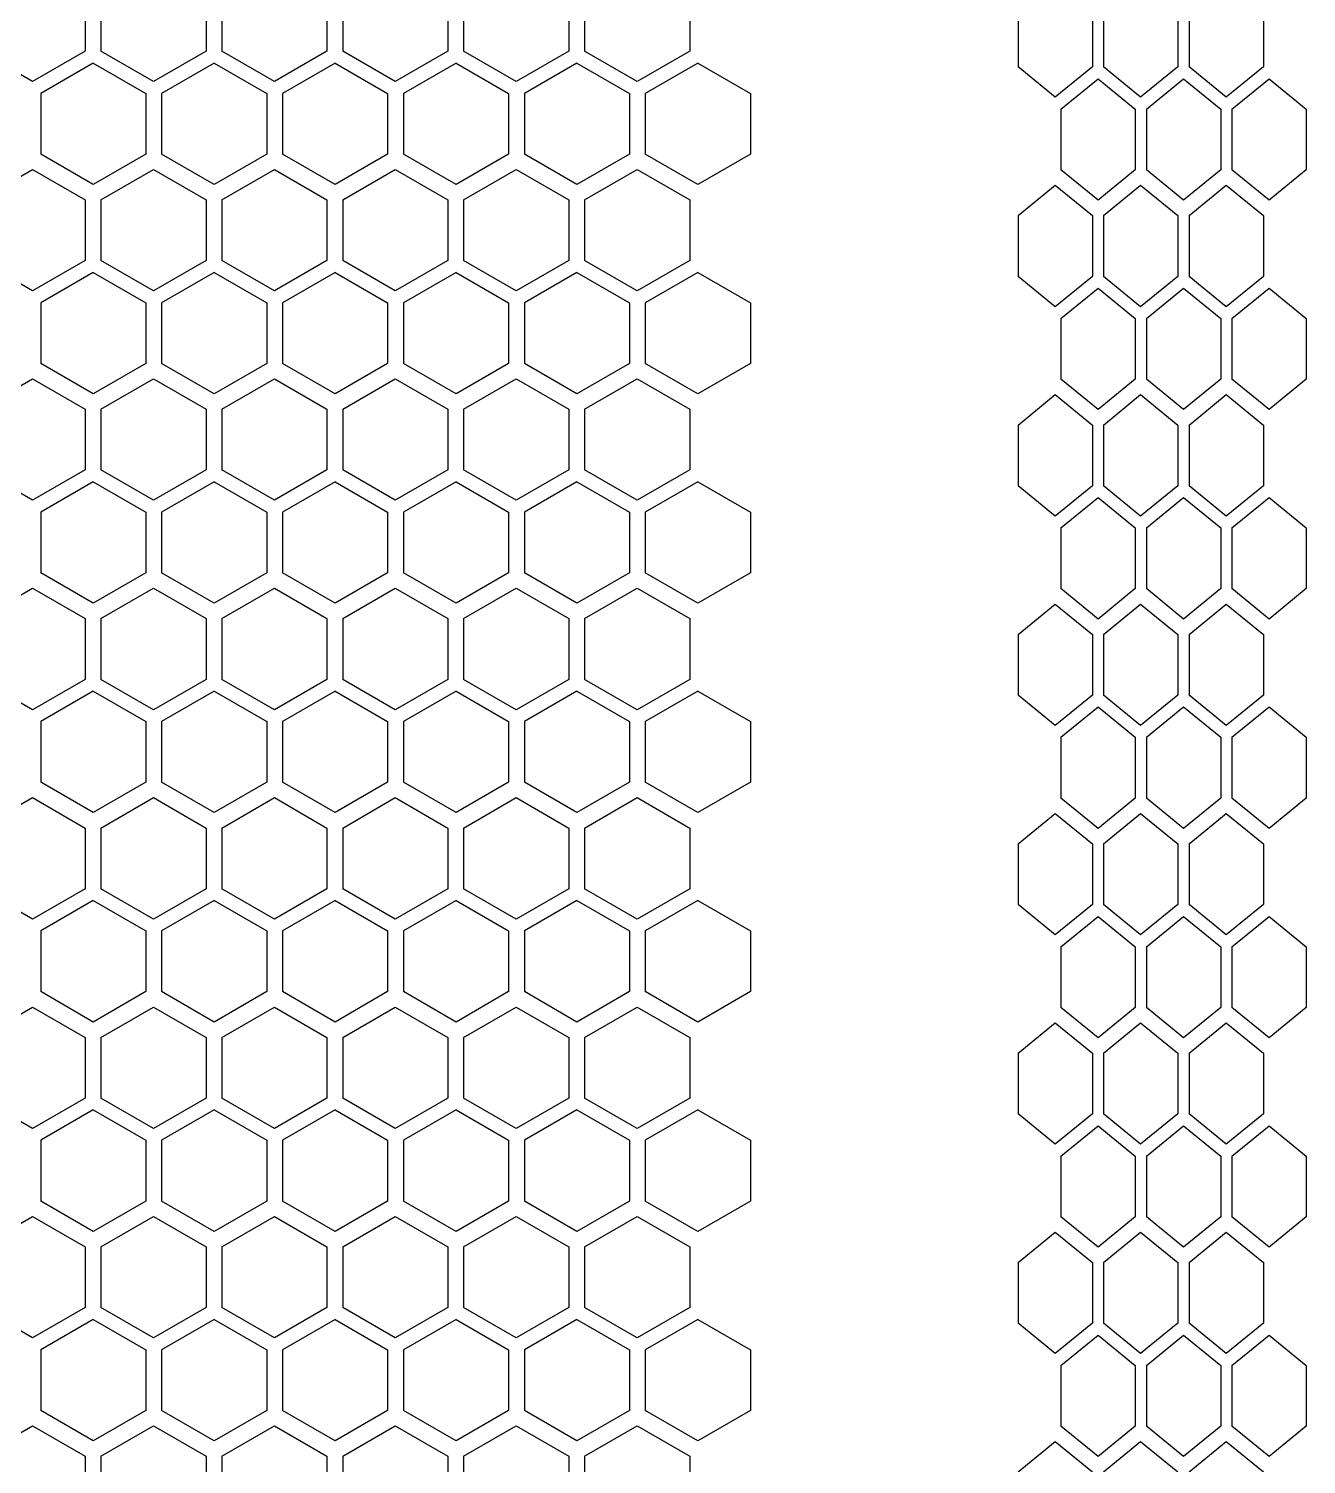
# Model space of a CAD drawing. Extents: x 61367 to 140945, y -1257 to 25588.
# Drawn here: x 73746.2 to 73843.4, y 15780.4 to 15889.6 of the extents above; entities that cross this region are included whole.
import ezdxf

# ---------------------------------------------------------------- set-up
doc = ezdxf.new("R2010")
doc.units = 0
doc.header["$MEASUREMENT"] = 0
doc.layers.get('0').update_dxf_attribs({"linetype": 'CONTINUOUS'})
doc.layers.add('4215-0412-2_0', color=7, linetype='CONTINUOUS')

# ---------------------------------------------------------------- blocks, each defined once
blk = doc.blocks.new('ERGRTHTHRT')
at = {"layer": '4215-0412-2_0', "color": 7, "linetype": 'Continuous'}
for p, q in [((-37423.72, -67801.05), (-37423.72, -67805.67)), ((-37422.52, -67801.05), (-37422.52, -67805.67)), ((-37414.52, -67801.05), (-37414.52, -67805.67)), ((-37413.32, -67801.05), (-37413.32, -67805.67)), ((-37405.32, -67801.05), (-37405.32, -67805.67)), ((-37404.12, -67801.05), (-37404.12, -67805.67)), ((-37396.12, -67801.05), (-37396.12, -67805.67)), ((-37394.92, -67801.05), (-37394.92, -67805.67)), ((-37386.92, -67801.05), (-37386.92, -67805.67)), ((-37385.72, -67801.05), (-37385.72, -67805.67)), ((-37377.72, -67801.05), (-37377.72, -67805.67)), ((-37352.74, -67802.25), (-37352.74, -67806.87)), ((-37347.08, -67802.25), (-37347.08, -67806.87)), ((-37346.24, -67802.25), (-37346.24, -67806.87)), ((-37340.58, -67802.25), (-37340.58, -67806.87)), ((-37339.73, -67802.25), (-37339.73, -67806.87)), ((-37334.07, -67802.25), (-37334.07, -67806.87)), ((-37427.72, -67807.98), (-37431.72, -67805.67)), ((-37423.72, -67805.67), (-37427.72, -67807.98)), ((-37418.52, -67807.98), (-37422.52, -67805.67)), ((-37414.52, -67805.67), (-37418.52, -67807.98)), ((-37409.32, -67807.98), (-37413.32, -67805.67)), ((-37405.32, -67805.67), (-37409.32, -67807.98)), ((-37400.12, -67807.98), (-37404.12, -67805.67)), ((-37396.12, -67805.67), (-37400.12, -67807.98)), ((-37390.92, -67807.98), (-37394.92, -67805.67)), ((-37386.92, -67805.67), (-37390.92, -67807.98)), ((-37381.72, -67807.98), (-37385.72, -67805.67)), ((-37377.72, -67805.67), (-37381.72, -67807.98)), ((-37423.1, -67806.57), (-37427.1, -67808.88)), ((-37423.1, -67806.57), (-37419.1, -67808.88)), ((-37413.9, -67806.57), (-37417.9, -67808.88)), ((-37413.9, -67806.57), (-37409.9, -67808.88)), ((-37404.7, -67806.57), (-37408.7, -67808.88)), ((-37404.7, -67806.57), (-37400.7, -67808.88)), ((-37395.5, -67806.57), (-37399.5, -67808.88)), ((-37395.5, -67806.57), (-37391.5, -67808.88)), ((-37386.3, -67806.57), (-37390.3, -67808.88)), ((-37386.3, -67806.57), (-37382.3, -67808.88)), ((-37377.1, -67806.57), (-37381.1, -67808.88)), ((-37377.1, -67806.57), (-37373.1, -67808.88)), ((-37349.91, -67809.18), (-37352.74, -67806.87)), ((-37347.08, -67806.87), (-37349.91, -67809.18)), ((-37343.41, -67809.18), (-37346.24, -67806.87)), ((-37340.58, -67806.87), (-37343.41, -67809.18)), ((-37336.9, -67809.18), (-37339.73, -67806.87)), ((-37334.07, -67806.87), (-37336.9, -67809.18)), ((-37349.47, -67810.08), (-37346.65, -67807.77)), ((-37346.65, -67807.77), (-37343.82, -67810.08)), ((-37342.97, -67810.08), (-37340.14, -67807.77)), ((-37340.14, -67807.77), (-37337.31, -67810.08)), ((-37336.46, -67810.08), (-37333.63, -67807.77)), ((-37333.63, -67807.77), (-37330.81, -67810.08)), ((-37427.1, -67808.88), (-37427.1, -67813.5)), ((-37419.1, -67808.88), (-37419.1, -67813.5)), ((-37417.9, -67808.88), (-37417.9, -67813.5)), ((-37409.9, -67808.88), (-37409.9, -67813.5)), ((-37408.7, -67808.88), (-37408.7, -67813.5)), ((-37400.7, -67808.88), (-37400.7, -67813.5)), ((-37399.5, -67808.88), (-37399.5, -67813.5)), ((-37391.5, -67808.88), (-37391.5, -67813.5)), ((-37390.3, -67808.88), (-37390.3, -67813.5)), ((-37382.3, -67808.88), (-37382.3, -67813.5)), ((-37381.1, -67808.88), (-37381.1, -67813.5)), ((-37373.1, -67808.88), (-37373.1, -67813.5)), ((-37349.47, -67810.08), (-37349.47, -67814.7)), ((-37343.82, -67810.08), (-37343.82, -67814.7)), ((-37342.97, -67810.08), (-37342.97, -67814.7)), ((-37337.31, -67810.08), (-37337.31, -67814.7)), ((-37336.46, -67810.08), (-37336.46, -67814.7)), ((-37330.81, -67810.08), (-37330.81, -67814.7)), ((-37423.1, -67815.81), (-37427.1, -67813.5)), ((-37419.1, -67813.5), (-37423.1, -67815.81)), ((-37413.9, -67815.81), (-37417.9, -67813.5)), ((-37409.9, -67813.5), (-37413.9, -67815.81)), ((-37404.7, -67815.81), (-37408.7, -67813.5)), ((-37400.7, -67813.5), (-37404.7, -67815.81)), ((-37395.5, -67815.81), (-37399.5, -67813.5)), ((-37391.5, -67813.5), (-37395.5, -67815.81)), ((-37386.3, -67815.81), (-37390.3, -67813.5)), ((-37382.3, -67813.5), (-37386.3, -67815.81)), ((-37377.1, -67815.81), (-37381.1, -67813.5)), ((-37373.1, -67813.5), (-37377.1, -67815.81)), ((-37431.72, -67816.98), (-37427.72, -67814.67)), ((-37427.72, -67814.67), (-37423.72, -67816.98)), ((-37422.52, -67816.98), (-37418.52, -67814.67)), ((-37418.52, -67814.67), (-37414.52, -67816.98)), ((-37413.32, -67816.98), (-37409.32, -67814.67)), ((-37409.32, -67814.67), (-37405.32, -67816.98)), ((-37404.12, -67816.98), (-37400.12, -67814.67)), ((-37400.12, -67814.67), (-37396.12, -67816.98)), ((-37394.92, -67816.98), (-37390.92, -67814.67)), ((-37390.92, -67814.67), (-37386.92, -67816.98)), ((-37385.72, -67816.98), (-37381.72, -67814.67)), ((-37381.72, -67814.67), (-37377.72, -67816.98)), ((-37346.65, -67817.01), (-37349.47, -67814.7)), ((-37343.82, -67814.7), (-37346.65, -67817.01)), ((-37340.14, -67817.01), (-37342.97, -67814.7)), ((-37337.31, -67814.7), (-37340.14, -67817.01)), ((-37333.63, -67817.01), (-37336.46, -67814.7)), ((-37330.81, -67814.7), (-37333.63, -67817.01)), ((-37352.74, -67818.18), (-37349.91, -67815.87)), ((-37349.91, -67815.87), (-37347.08, -67818.18)), ((-37346.24, -67818.18), (-37343.41, -67815.87)), ((-37343.41, -67815.87), (-37340.58, -67818.18)), ((-37339.73, -67818.18), (-37336.9, -67815.87)), ((-37336.9, -67815.87), (-37334.07, -67818.18)), ((-37423.72, -67816.98), (-37423.72, -67821.6)), ((-37422.52, -67816.98), (-37422.52, -67821.6)), ((-37414.52, -67816.98), (-37414.52, -67821.6)), ((-37413.32, -67816.98), (-37413.32, -67821.6)), ((-37405.32, -67816.98), (-37405.32, -67821.6)), ((-37404.12, -67816.98), (-37404.12, -67821.6)), ((-37396.12, -67816.98), (-37396.12, -67821.6)), ((-37394.92, -67816.98), (-37394.92, -67821.6)), ((-37386.92, -67816.98), (-37386.92, -67821.6)), ((-37385.72, -67816.98), (-37385.72, -67821.6)), ((-37377.72, -67816.98), (-37377.72, -67821.6)), ((-37352.74, -67818.18), (-37352.74, -67822.8)), ((-37347.08, -67818.18), (-37347.08, -67822.8)), ((-37346.24, -67818.18), (-37346.24, -67822.8)), ((-37340.58, -67818.18), (-37340.58, -67822.8)), ((-37339.73, -67818.18), (-37339.73, -67822.8)), ((-37334.07, -67818.18), (-37334.07, -67822.8)), ((-37427.72, -67823.91), (-37431.72, -67821.6)), ((-37423.72, -67821.6), (-37427.72, -67823.91)), ((-37418.52, -67823.91), (-37422.52, -67821.6)), ((-37414.52, -67821.6), (-37418.52, -67823.91)), ((-37409.32, -67823.91), (-37413.32, -67821.6)), ((-37405.32, -67821.6), (-37409.32, -67823.91)), ((-37400.12, -67823.91), (-37404.12, -67821.6)), ((-37396.12, -67821.6), (-37400.12, -67823.91)), ((-37390.92, -67823.91), (-37394.92, -67821.6)), ((-37386.92, -67821.6), (-37390.92, -67823.91)), ((-37381.72, -67823.91), (-37385.72, -67821.6)), ((-37377.72, -67821.6), (-37381.72, -67823.91)), ((-37423.1, -67822.5), (-37427.1, -67824.81)), ((-37423.1, -67822.5), (-37419.1, -67824.81)), ((-37413.9, -67822.5), (-37417.9, -67824.81)), ((-37413.9, -67822.5), (-37409.9, -67824.81)), ((-37404.7, -67822.5), (-37408.7, -67824.81)), ((-37404.7, -67822.5), (-37400.7, -67824.81)), ((-37395.5, -67822.5), (-37399.5, -67824.81)), ((-37395.5, -67822.5), (-37391.5, -67824.81)), ((-37386.3, -67822.5), (-37390.3, -67824.81)), ((-37386.3, -67822.5), (-37382.3, -67824.81)), ((-37377.1, -67822.5), (-37381.1, -67824.81)), ((-37377.1, -67822.5), (-37373.1, -67824.81)), ((-37349.91, -67825.11), (-37352.74, -67822.8)), ((-37347.08, -67822.8), (-37349.91, -67825.11)), ((-37343.41, -67825.11), (-37346.24, -67822.8)), ((-37340.58, -67822.8), (-37343.41, -67825.11)), ((-37336.9, -67825.11), (-37339.73, -67822.8)), ((-37334.07, -67822.8), (-37336.9, -67825.11)), ((-37349.47, -67826.01), (-37346.65, -67823.7)), ((-37346.65, -67823.7), (-37343.82, -67826.01)), ((-37342.97, -67826.01), (-37340.14, -67823.7)), ((-37340.14, -67823.7), (-37337.31, -67826.01)), ((-37336.46, -67826.01), (-37333.63, -67823.7)), ((-37333.63, -67823.7), (-37330.81, -67826.01)), ((-37427.1, -67824.81), (-37427.1, -67829.43)), ((-37419.1, -67824.81), (-37419.1, -67829.43)), ((-37417.9, -67824.81), (-37417.9, -67829.43)), ((-37409.9, -67824.81), (-37409.9, -67829.43)), ((-37408.7, -67824.81), (-37408.7, -67829.43)), ((-37400.7, -67824.81), (-37400.7, -67829.43)), ((-37399.5, -67824.81), (-37399.5, -67829.43)), ((-37391.5, -67824.81), (-37391.5, -67829.43)), ((-37390.3, -67824.81), (-37390.3, -67829.43)), ((-37382.3, -67824.81), (-37382.3, -67829.43)), ((-37381.1, -67824.81), (-37381.1, -67829.43)), ((-37373.1, -67824.81), (-37373.1, -67829.43)), ((-37349.47, -67826.01), (-37349.47, -67830.63)), ((-37343.82, -67826.01), (-37343.82, -67830.63)), ((-37342.97, -67826.01), (-37342.97, -67830.63)), ((-37337.31, -67826.01), (-37337.31, -67830.63)), ((-37336.46, -67826.01), (-37336.46, -67830.63)), ((-37330.81, -67826.01), (-37330.81, -67830.63)), ((-37423.1, -67831.74), (-37427.1, -67829.43)), ((-37419.1, -67829.43), (-37423.1, -67831.74)), ((-37413.9, -67831.74), (-37417.9, -67829.43)), ((-37409.9, -67829.43), (-37413.9, -67831.74)), ((-37404.7, -67831.74), (-37408.7, -67829.43)), ((-37400.7, -67829.43), (-37404.7, -67831.74)), ((-37395.5, -67831.74), (-37399.5, -67829.43)), ((-37391.5, -67829.43), (-37395.5, -67831.74)), ((-37386.3, -67831.74), (-37390.3, -67829.43)), ((-37382.3, -67829.43), (-37386.3, -67831.74)), ((-37377.1, -67831.74), (-37381.1, -67829.43)), ((-37373.1, -67829.43), (-37377.1, -67831.74)), ((-37431.72, -67832.91), (-37427.72, -67830.6)), ((-37427.72, -67830.6), (-37423.72, -67832.91)), ((-37422.52, -67832.91), (-37418.52, -67830.6)), ((-37418.52, -67830.6), (-37414.52, -67832.91)), ((-37413.32, -67832.91), (-37409.32, -67830.6)), ((-37409.32, -67830.6), (-37405.32, -67832.91)), ((-37404.12, -67832.91), (-37400.12, -67830.6)), ((-37400.12, -67830.6), (-37396.12, -67832.91)), ((-37394.92, -67832.91), (-37390.92, -67830.6)), ((-37390.92, -67830.6), (-37386.92, -67832.91)), ((-37385.72, -67832.91), (-37381.72, -67830.6)), ((-37381.72, -67830.6), (-37377.72, -67832.91)), ((-37346.65, -67832.94), (-37349.47, -67830.63)), ((-37343.82, -67830.63), (-37346.65, -67832.94)), ((-37340.14, -67832.94), (-37342.97, -67830.63)), ((-37337.31, -67830.63), (-37340.14, -67832.94)), ((-37333.63, -67832.94), (-37336.46, -67830.63)), ((-37330.81, -67830.63), (-37333.63, -67832.94)), ((-37352.74, -67834.11), (-37349.91, -67831.8)), ((-37349.91, -67831.8), (-37347.08, -67834.11)), ((-37346.24, -67834.11), (-37343.41, -67831.8)), ((-37343.41, -67831.8), (-37340.58, -67834.11)), ((-37339.73, -67834.11), (-37336.9, -67831.8)), ((-37336.9, -67831.8), (-37334.07, -67834.11)), ((-37423.72, -67832.91), (-37423.72, -67837.53)), ((-37422.52, -67832.91), (-37422.52, -67837.53)), ((-37414.52, -67832.91), (-37414.52, -67837.53)), ((-37413.32, -67832.91), (-37413.32, -67837.53)), ((-37405.32, -67832.91), (-37405.32, -67837.53)), ((-37404.12, -67832.91), (-37404.12, -67837.53)), ((-37396.12, -67832.91), (-37396.12, -67837.53)), ((-37394.92, -67832.91), (-37394.92, -67837.53)), ((-37386.92, -67832.91), (-37386.92, -67837.53)), ((-37385.72, -67832.91), (-37385.72, -67837.53)), ((-37377.72, -67832.91), (-37377.72, -67837.53)), ((-37352.74, -67834.11), (-37352.74, -67838.73)), ((-37347.08, -67834.11), (-37347.08, -67838.73)), ((-37346.24, -67834.11), (-37346.24, -67838.73)), ((-37340.58, -67834.11), (-37340.58, -67838.73)), ((-37339.73, -67834.11), (-37339.73, -67838.73)), ((-37334.07, -67834.11), (-37334.07, -67838.73)), ((-37427.72, -67839.84), (-37431.72, -67837.53)), ((-37423.72, -67837.53), (-37427.72, -67839.84)), ((-37418.52, -67839.84), (-37422.52, -67837.53)), ((-37414.52, -67837.53), (-37418.52, -67839.84)), ((-37409.32, -67839.84), (-37413.32, -67837.53)), ((-37405.32, -67837.53), (-37409.32, -67839.84)), ((-37400.12, -67839.84), (-37404.12, -67837.53)), ((-37396.12, -67837.53), (-37400.12, -67839.84)), ((-37390.92, -67839.84), (-37394.92, -67837.53)), ((-37386.92, -67837.53), (-37390.92, -67839.84)), ((-37381.72, -67839.84), (-37385.72, -67837.53)), ((-37377.72, -67837.53), (-37381.72, -67839.84)), ((-37423.1, -67838.43), (-37427.1, -67840.74)), ((-37423.1, -67838.43), (-37419.1, -67840.74)), ((-37413.9, -67838.43), (-37417.9, -67840.74)), ((-37413.9, -67838.43), (-37409.9, -67840.74)), ((-37404.7, -67838.43), (-37408.7, -67840.74)), ((-37404.7, -67838.43), (-37400.7, -67840.74)), ((-37395.5, -67838.43), (-37399.5, -67840.74)), ((-37395.5, -67838.43), (-37391.5, -67840.74)), ((-37386.3, -67838.43), (-37390.3, -67840.74)), ((-37386.3, -67838.43), (-37382.3, -67840.74)), ((-37377.1, -67838.43), (-37381.1, -67840.74)), ((-37377.1, -67838.43), (-37373.1, -67840.74)), ((-37349.91, -67841.04), (-37352.74, -67838.73)), ((-37347.08, -67838.73), (-37349.91, -67841.04)), ((-37343.41, -67841.04), (-37346.24, -67838.73)), ((-37340.58, -67838.73), (-37343.41, -67841.04)), ((-37336.9, -67841.04), (-37339.73, -67838.73)), ((-37334.07, -67838.73), (-37336.9, -67841.04)), ((-37349.47, -67841.94), (-37346.65, -67839.63)), ((-37346.65, -67839.63), (-37343.82, -67841.94)), ((-37342.97, -67841.94), (-37340.14, -67839.63)), ((-37340.14, -67839.63), (-37337.31, -67841.94)), ((-37336.46, -67841.94), (-37333.63, -67839.63)), ((-37333.63, -67839.63), (-37330.81, -67841.94)), ((-37427.1, -67840.74), (-37427.1, -67845.36)), ((-37419.1, -67840.74), (-37419.1, -67845.36)), ((-37417.9, -67840.74), (-37417.9, -67845.36)), ((-37409.9, -67840.74), (-37409.9, -67845.36)), ((-37408.7, -67840.74), (-37408.7, -67845.36)), ((-37400.7, -67840.74), (-37400.7, -67845.36)), ((-37399.5, -67840.74), (-37399.5, -67845.36)), ((-37391.5, -67840.74), (-37391.5, -67845.36)), ((-37390.3, -67840.74), (-37390.3, -67845.36)), ((-37382.3, -67840.74), (-37382.3, -67845.36)), ((-37381.1, -67840.74), (-37381.1, -67845.36)), ((-37373.1, -67840.74), (-37373.1, -67845.36)), ((-37349.47, -67841.94), (-37349.47, -67846.56)), ((-37343.82, -67841.94), (-37343.82, -67846.56)), ((-37342.97, -67841.94), (-37342.97, -67846.56)), ((-37337.31, -67841.94), (-37337.31, -67846.56)), ((-37336.46, -67841.94), (-37336.46, -67846.56)), ((-37330.81, -67841.94), (-37330.81, -67846.56)), ((-37423.1, -67847.67), (-37427.1, -67845.36)), ((-37419.1, -67845.36), (-37423.1, -67847.67)), ((-37413.9, -67847.67), (-37417.9, -67845.36)), ((-37409.9, -67845.36), (-37413.9, -67847.67)), ((-37404.7, -67847.67), (-37408.7, -67845.36)), ((-37400.7, -67845.36), (-37404.7, -67847.67)), ((-37395.5, -67847.67), (-37399.5, -67845.36)), ((-37391.5, -67845.36), (-37395.5, -67847.67)), ((-37386.3, -67847.67), (-37390.3, -67845.36)), ((-37382.3, -67845.36), (-37386.3, -67847.67)), ((-37377.1, -67847.67), (-37381.1, -67845.36)), ((-37373.1, -67845.36), (-37377.1, -67847.67)), ((-37431.72, -67848.84), (-37427.72, -67846.53)), ((-37427.72, -67846.53), (-37423.72, -67848.84)), ((-37422.52, -67848.84), (-37418.52, -67846.53)), ((-37418.52, -67846.53), (-37414.52, -67848.84)), ((-37413.32, -67848.84), (-37409.32, -67846.53)), ((-37409.32, -67846.53), (-37405.32, -67848.84)), ((-37404.12, -67848.84), (-37400.12, -67846.53)), ((-37400.12, -67846.53), (-37396.12, -67848.84)), ((-37394.92, -67848.84), (-37390.92, -67846.53)), ((-37390.92, -67846.53), (-37386.92, -67848.84)), ((-37385.72, -67848.84), (-37381.72, -67846.53)), ((-37381.72, -67846.53), (-37377.72, -67848.84)), ((-37346.65, -67848.87), (-37349.47, -67846.56)), ((-37343.82, -67846.56), (-37346.65, -67848.87)), ((-37340.14, -67848.87), (-37342.97, -67846.56)), ((-37337.31, -67846.56), (-37340.14, -67848.87)), ((-37333.63, -67848.87), (-37336.46, -67846.56)), ((-37330.81, -67846.56), (-37333.63, -67848.87)), ((-37352.74, -67850.04), (-37349.91, -67847.73)), ((-37349.91, -67847.73), (-37347.08, -67850.04)), ((-37346.24, -67850.04), (-37343.41, -67847.73)), ((-37343.41, -67847.73), (-37340.58, -67850.04)), ((-37339.73, -67850.04), (-37336.9, -67847.73)), ((-37336.9, -67847.73), (-37334.07, -67850.04)), ((-37423.72, -67848.84), (-37423.72, -67853.46)), ((-37422.52, -67848.84), (-37422.52, -67853.46)), ((-37414.52, -67848.84), (-37414.52, -67853.46)), ((-37413.32, -67848.84), (-37413.32, -67853.46)), ((-37405.32, -67848.84), (-37405.32, -67853.46)), ((-37404.12, -67848.84), (-37404.12, -67853.46)), ((-37396.12, -67848.84), (-37396.12, -67853.46)), ((-37394.92, -67848.84), (-37394.92, -67853.46)), ((-37386.92, -67848.84), (-37386.92, -67853.46)), ((-37385.72, -67848.84), (-37385.72, -67853.46)), ((-37377.72, -67848.84), (-37377.72, -67853.46)), ((-37352.74, -67850.04), (-37352.74, -67854.66)), ((-37347.08, -67850.04), (-37347.08, -67854.66)), ((-37346.24, -67850.04), (-37346.24, -67854.66)), ((-37340.58, -67850.04), (-37340.58, -67854.66)), ((-37339.73, -67850.04), (-37339.73, -67854.66)), ((-37334.07, -67850.04), (-37334.07, -67854.66)), ((-37427.72, -67855.77), (-37431.72, -67853.46)), ((-37423.72, -67853.46), (-37427.72, -67855.77)), ((-37418.52, -67855.77), (-37422.52, -67853.46)), ((-37414.52, -67853.46), (-37418.52, -67855.77)), ((-37409.32, -67855.77), (-37413.32, -67853.46)), ((-37405.32, -67853.46), (-37409.32, -67855.77)), ((-37400.12, -67855.77), (-37404.12, -67853.46)), ((-37396.12, -67853.46), (-37400.12, -67855.77)), ((-37390.92, -67855.77), (-37394.92, -67853.46)), ((-37386.92, -67853.46), (-37390.92, -67855.77)), ((-37381.72, -67855.77), (-37385.72, -67853.46)), ((-37377.72, -67853.46), (-37381.72, -67855.77)), ((-37423.1, -67854.36), (-37427.1, -67856.67)), ((-37423.1, -67854.36), (-37419.1, -67856.67)), ((-37413.9, -67854.36), (-37417.9, -67856.67)), ((-37413.9, -67854.36), (-37409.9, -67856.67)), ((-37404.7, -67854.36), (-37408.7, -67856.67)), ((-37404.7, -67854.36), (-37400.7, -67856.67)), ((-37395.5, -67854.36), (-37399.5, -67856.67)), ((-37395.5, -67854.36), (-37391.5, -67856.67)), ((-37386.3, -67854.36), (-37390.3, -67856.67)), ((-37386.3, -67854.36), (-37382.3, -67856.67)), ((-37377.1, -67854.36), (-37381.1, -67856.67)), ((-37377.1, -67854.36), (-37373.1, -67856.67)), ((-37349.91, -67856.97), (-37352.74, -67854.66)), ((-37347.08, -67854.66), (-37349.91, -67856.97)), ((-37349.47, -67857.87), (-37346.65, -67855.56)), ((-37346.65, -67855.56), (-37343.82, -67857.87)), ((-37343.41, -67856.97), (-37346.24, -67854.66)), ((-37340.58, -67854.66), (-37343.41, -67856.97)), ((-37342.97, -67857.87), (-37340.14, -67855.56)), ((-37340.14, -67855.56), (-37337.31, -67857.87)), ((-37336.9, -67856.97), (-37339.73, -67854.66)), ((-37334.07, -67854.66), (-37336.9, -67856.97)), ((-37336.46, -67857.87), (-37333.63, -67855.56)), ((-37333.63, -67855.56), (-37330.81, -67857.87)), ((-37427.1, -67856.67), (-37427.1, -67861.29)), ((-37419.1, -67856.67), (-37419.1, -67861.29)), ((-37417.9, -67856.67), (-37417.9, -67861.29)), ((-37409.9, -67856.67), (-37409.9, -67861.29)), ((-37408.7, -67856.67), (-37408.7, -67861.29)), ((-37400.7, -67856.67), (-37400.7, -67861.29)), ((-37399.5, -67856.67), (-37399.5, -67861.29)), ((-37391.5, -67856.67), (-37391.5, -67861.29)), ((-37390.3, -67856.67), (-37390.3, -67861.29)), ((-37382.3, -67856.67), (-37382.3, -67861.29)), ((-37381.1, -67856.67), (-37381.1, -67861.29)), ((-37373.1, -67856.67), (-37373.1, -67861.29)), ((-37349.47, -67857.87), (-37349.47, -67862.49)), ((-37343.82, -67857.87), (-37343.82, -67862.49)), ((-37342.97, -67857.87), (-37342.97, -67862.49)), ((-37337.31, -67857.87), (-37337.31, -67862.49)), ((-37336.46, -67857.87), (-37336.46, -67862.49)), ((-37330.81, -67857.87), (-37330.81, -67862.49)), ((-37423.1, -67863.6), (-37427.1, -67861.29)), ((-37419.1, -67861.29), (-37423.1, -67863.6)), ((-37413.9, -67863.6), (-37417.9, -67861.29)), ((-37409.9, -67861.29), (-37413.9, -67863.6)), ((-37404.7, -67863.6), (-37408.7, -67861.29)), ((-37400.7, -67861.29), (-37404.7, -67863.6)), ((-37395.5, -67863.6), (-37399.5, -67861.29)), ((-37391.5, -67861.29), (-37395.5, -67863.6)), ((-37386.3, -67863.6), (-37390.3, -67861.29)), ((-37382.3, -67861.29), (-37386.3, -67863.6)), ((-37377.1, -67863.6), (-37381.1, -67861.29)), ((-37373.1, -67861.29), (-37377.1, -67863.6)), ((-37431.72, -67864.77), (-37427.72, -67862.46)), ((-37427.72, -67862.46), (-37423.72, -67864.77)), ((-37422.52, -67864.77), (-37418.52, -67862.46)), ((-37418.52, -67862.46), (-37414.52, -67864.77)), ((-37413.32, -67864.77), (-37409.32, -67862.46)), ((-37409.32, -67862.46), (-37405.32, -67864.77)), ((-37404.12, -67864.77), (-37400.12, -67862.46)), ((-37400.12, -67862.46), (-37396.12, -67864.77)), ((-37394.92, -67864.77), (-37390.92, -67862.46)), ((-37390.92, -67862.46), (-37386.92, -67864.77)), ((-37385.72, -67864.77), (-37381.72, -67862.46)), ((-37381.72, -67862.46), (-37377.72, -67864.77)), ((-37346.65, -67864.8), (-37349.47, -67862.49)), ((-37343.82, -67862.49), (-37346.65, -67864.8)), ((-37340.14, -67864.8), (-37342.97, -67862.49)), ((-37337.31, -67862.49), (-37340.14, -67864.8)), ((-37333.63, -67864.8), (-37336.46, -67862.49)), ((-37330.81, -67862.49), (-37333.63, -67864.8)), ((-37352.74, -67865.97), (-37349.91, -67863.66)), ((-37349.91, -67863.66), (-37347.08, -67865.97)), ((-37346.24, -67865.97), (-37343.41, -67863.66)), ((-37343.41, -67863.66), (-37340.58, -67865.97)), ((-37339.73, -67865.97), (-37336.9, -67863.66)), ((-37336.9, -67863.66), (-37334.07, -67865.97)), ((-37423.72, -67864.77), (-37423.72, -67869.39)), ((-37422.52, -67864.77), (-37422.52, -67869.39)), ((-37414.52, -67864.77), (-37414.52, -67869.39)), ((-37413.32, -67864.77), (-37413.32, -67869.39)), ((-37405.32, -67864.77), (-37405.32, -67869.39)), ((-37404.12, -67864.77), (-37404.12, -67869.39)), ((-37396.12, -67864.77), (-37396.12, -67869.39)), ((-37394.92, -67864.77), (-37394.92, -67869.39)), ((-37386.92, -67864.77), (-37386.92, -67869.39)), ((-37385.72, -67864.77), (-37385.72, -67869.39)), ((-37377.72, -67864.77), (-37377.72, -67869.39)), ((-37352.74, -67865.97), (-37352.74, -67870.59)), ((-37347.08, -67865.97), (-37347.08, -67870.59)), ((-37346.24, -67865.97), (-37346.24, -67870.59)), ((-37340.58, -67865.97), (-37340.58, -67870.59)), ((-37339.73, -67865.97), (-37339.73, -67870.59)), ((-37334.07, -67865.97), (-37334.07, -67870.59)), ((-37427.72, -67871.7), (-37431.72, -67869.39)), ((-37423.72, -67869.39), (-37427.72, -67871.7)), ((-37418.52, -67871.7), (-37422.52, -67869.39)), ((-37414.52, -67869.39), (-37418.52, -67871.7)), ((-37409.32, -67871.7), (-37413.32, -67869.39)), ((-37405.32, -67869.39), (-37409.32, -67871.7)), ((-37400.12, -67871.7), (-37404.12, -67869.39)), ((-37396.12, -67869.39), (-37400.12, -67871.7)), ((-37390.92, -67871.7), (-37394.92, -67869.39)), ((-37386.92, -67869.39), (-37390.92, -67871.7)), ((-37381.72, -67871.7), (-37385.72, -67869.39)), ((-37377.72, -67869.39), (-37381.72, -67871.7)), ((-37423.1, -67870.29), (-37427.1, -67872.6)), ((-37423.1, -67870.29), (-37419.1, -67872.6)), ((-37413.9, -67870.29), (-37417.9, -67872.6)), ((-37413.9, -67870.29), (-37409.9, -67872.6)), ((-37404.7, -67870.29), (-37408.7, -67872.6)), ((-37404.7, -67870.29), (-37400.7, -67872.6)), ((-37395.5, -67870.29), (-37399.5, -67872.6)), ((-37395.5, -67870.29), (-37391.5, -67872.6)), ((-37386.3, -67870.29), (-37390.3, -67872.6)), ((-37386.3, -67870.29), (-37382.3, -67872.6)), ((-37377.1, -67870.29), (-37381.1, -67872.6)), ((-37377.1, -67870.29), (-37373.1, -67872.6)), ((-37349.91, -67872.9), (-37352.74, -67870.59)), ((-37347.08, -67870.59), (-37349.91, -67872.9)), ((-37343.41, -67872.9), (-37346.24, -67870.59)), ((-37340.58, -67870.59), (-37343.41, -67872.9)), ((-37336.9, -67872.9), (-37339.73, -67870.59)), ((-37334.07, -67870.59), (-37336.9, -67872.9)), ((-37349.47, -67873.8), (-37346.65, -67871.49)), ((-37346.65, -67871.49), (-37343.82, -67873.8)), ((-37342.97, -67873.8), (-37340.14, -67871.49)), ((-37340.14, -67871.49), (-37337.31, -67873.8)), ((-37336.46, -67873.8), (-37333.63, -67871.49)), ((-37333.63, -67871.49), (-37330.81, -67873.8)), ((-37427.1, -67872.6), (-37427.1, -67877.22)), ((-37419.1, -67872.6), (-37419.1, -67877.22)), ((-37417.9, -67872.6), (-37417.9, -67877.22)), ((-37409.9, -67872.6), (-37409.9, -67877.22)), ((-37408.7, -67872.6), (-37408.7, -67877.22)), ((-37400.7, -67872.6), (-37400.7, -67877.22)), ((-37399.5, -67872.6), (-37399.5, -67877.22)), ((-37391.5, -67872.6), (-37391.5, -67877.22)), ((-37390.3, -67872.6), (-37390.3, -67877.22)), ((-37382.3, -67872.6), (-37382.3, -67877.22)), ((-37381.1, -67872.6), (-37381.1, -67877.22)), ((-37373.1, -67872.6), (-37373.1, -67877.22)), ((-37349.47, -67873.8), (-37349.47, -67878.42)), ((-37343.82, -67873.8), (-37343.82, -67878.42)), ((-37342.97, -67873.8), (-37342.97, -67878.42)), ((-37337.31, -67873.8), (-37337.31, -67878.42)), ((-37336.46, -67873.8), (-37336.46, -67878.42)), ((-37330.81, -67873.8), (-37330.81, -67878.42)), ((-37423.1, -67879.53), (-37427.1, -67877.22)), ((-37419.1, -67877.22), (-37423.1, -67879.53)), ((-37413.9, -67879.53), (-37417.9, -67877.22)), ((-37409.9, -67877.22), (-37413.9, -67879.53)), ((-37404.7, -67879.53), (-37408.7, -67877.22)), ((-37400.7, -67877.22), (-37404.7, -67879.53)), ((-37395.5, -67879.53), (-37399.5, -67877.22)), ((-37391.5, -67877.22), (-37395.5, -67879.53)), ((-37386.3, -67879.53), (-37390.3, -67877.22)), ((-37382.3, -67877.22), (-37386.3, -67879.53)), ((-37377.1, -67879.53), (-37381.1, -67877.22)), ((-37373.1, -67877.22), (-37377.1, -67879.53)), ((-37431.72, -67880.7), (-37427.72, -67878.39)), ((-37427.72, -67878.39), (-37423.72, -67880.7)), ((-37422.52, -67880.7), (-37418.52, -67878.39)), ((-37418.52, -67878.39), (-37414.52, -67880.7)), ((-37413.32, -67880.7), (-37409.32, -67878.39)), ((-37409.32, -67878.39), (-37405.32, -67880.7)), ((-37404.12, -67880.7), (-37400.12, -67878.39)), ((-37400.12, -67878.39), (-37396.12, -67880.7)), ((-37394.92, -67880.7), (-37390.92, -67878.39)), ((-37390.92, -67878.39), (-37386.92, -67880.7)), ((-37385.72, -67880.7), (-37381.72, -67878.39)), ((-37381.72, -67878.39), (-37377.72, -67880.7)), ((-37346.65, -67880.73), (-37349.47, -67878.42)), ((-37343.82, -67878.42), (-37346.65, -67880.73)), ((-37340.14, -67880.73), (-37342.97, -67878.42)), ((-37337.31, -67878.42), (-37340.14, -67880.73)), ((-37333.63, -67880.73), (-37336.46, -67878.42)), ((-37330.81, -67878.42), (-37333.63, -67880.73)), ((-37352.74, -67881.9), (-37349.91, -67879.59)), ((-37349.91, -67879.59), (-37347.08, -67881.9)), ((-37346.24, -67881.9), (-37343.41, -67879.59)), ((-37343.41, -67879.59), (-37340.58, -67881.9)), ((-37339.73, -67881.9), (-37336.9, -67879.59)), ((-37336.9, -67879.59), (-37334.07, -67881.9)), ((-37423.72, -67880.7), (-37423.72, -67885.32)), ((-37422.52, -67880.7), (-37422.52, -67885.32)), ((-37414.52, -67880.7), (-37414.52, -67885.32)), ((-37413.32, -67880.7), (-37413.32, -67885.32)), ((-37405.32, -67880.7), (-37405.32, -67885.32)), ((-37404.12, -67880.7), (-37404.12, -67885.32)), ((-37396.12, -67880.7), (-37396.12, -67885.32)), ((-37394.92, -67880.7), (-37394.92, -67885.32)), ((-37386.92, -67880.7), (-37386.92, -67885.32)), ((-37385.72, -67880.7), (-37385.72, -67885.32)), ((-37377.72, -67880.7), (-37377.72, -67885.32)), ((-37352.74, -67881.9), (-37352.74, -67886.52)), ((-37347.08, -67881.9), (-37347.08, -67886.52)), ((-37346.24, -67881.9), (-37346.24, -67886.52)), ((-37340.58, -67881.9), (-37340.58, -67886.52)), ((-37339.73, -67881.9), (-37339.73, -67886.52)), ((-37334.07, -67881.9), (-37334.07, -67886.52)), ((-37427.72, -67887.63), (-37431.72, -67885.32)), ((-37423.72, -67885.32), (-37427.72, -67887.63)), ((-37423.1, -67886.22), (-37427.1, -67888.53)), ((-37423.1, -67886.22), (-37419.1, -67888.53)), ((-37418.52, -67887.63), (-37422.52, -67885.32)), ((-37414.52, -67885.32), (-37418.52, -67887.63)), ((-37413.9, -67886.22), (-37417.9, -67888.53)), ((-37413.9, -67886.22), (-37409.9, -67888.53)), ((-37409.32, -67887.63), (-37413.32, -67885.32)), ((-37405.32, -67885.32), (-37409.32, -67887.63)), ((-37404.7, -67886.22), (-37408.7, -67888.53)), ((-37404.7, -67886.22), (-37400.7, -67888.53)), ((-37400.12, -67887.63), (-37404.12, -67885.32)), ((-37396.12, -67885.32), (-37400.12, -67887.63)), ((-37395.5, -67886.22), (-37399.5, -67888.53)), ((-37395.5, -67886.22), (-37391.5, -67888.53)), ((-37390.92, -67887.63), (-37394.92, -67885.32)), ((-37386.92, -67885.32), (-37390.92, -67887.63)), ((-37386.3, -67886.22), (-37390.3, -67888.53)), ((-37386.3, -67886.22), (-37382.3, -67888.53)), ((-37381.72, -67887.63), (-37385.72, -67885.32)), ((-37377.72, -67885.32), (-37381.72, -67887.63)), ((-37377.1, -67886.22), (-37381.1, -67888.53)), ((-37377.1, -67886.22), (-37373.1, -67888.53)), ((-37349.91, -67888.83), (-37352.74, -67886.52)), ((-37347.08, -67886.52), (-37349.91, -67888.83)), ((-37343.41, -67888.83), (-37346.24, -67886.52)), ((-37340.58, -67886.52), (-37343.41, -67888.83)), ((-37336.9, -67888.83), (-37339.73, -67886.52)), ((-37334.07, -67886.52), (-37336.9, -67888.83)), ((-37349.47, -67889.73), (-37346.65, -67887.42)), ((-37346.65, -67887.42), (-37343.82, -67889.73)), ((-37342.97, -67889.73), (-37340.14, -67887.42)), ((-37340.14, -67887.42), (-37337.31, -67889.73)), ((-37336.46, -67889.73), (-37333.63, -67887.42)), ((-37333.63, -67887.42), (-37330.81, -67889.73)), ((-37427.1, -67888.53), (-37427.1, -67893.15)), ((-37419.1, -67888.53), (-37419.1, -67893.15)), ((-37417.9, -67888.53), (-37417.9, -67893.15)), ((-37409.9, -67888.53), (-37409.9, -67893.15)), ((-37408.7, -67888.53), (-37408.7, -67893.15)), ((-37400.7, -67888.53), (-37400.7, -67893.15)), ((-37399.5, -67888.53), (-37399.5, -67893.15)), ((-37391.5, -67888.53), (-37391.5, -67893.15)), ((-37390.3, -67888.53), (-37390.3, -67893.15)), ((-37382.3, -67888.53), (-37382.3, -67893.15)), ((-37381.1, -67888.53), (-37381.1, -67893.15)), ((-37373.1, -67888.53), (-37373.1, -67893.15)), ((-37349.47, -67889.73), (-37349.47, -67894.35)), ((-37343.82, -67889.73), (-37343.82, -67894.35)), ((-37342.97, -67889.73), (-37342.97, -67894.35)), ((-37337.31, -67889.73), (-37337.31, -67894.35)), ((-37336.46, -67889.73), (-37336.46, -67894.35)), ((-37330.81, -67889.73), (-37330.81, -67894.35)), ((-37423.1, -67895.46), (-37427.1, -67893.15)), ((-37419.1, -67893.15), (-37423.1, -67895.46)), ((-37413.9, -67895.46), (-37417.9, -67893.15)), ((-37409.9, -67893.15), (-37413.9, -67895.46)), ((-37404.7, -67895.46), (-37408.7, -67893.15)), ((-37400.7, -67893.15), (-37404.7, -67895.46)), ((-37395.5, -67895.46), (-37399.5, -67893.15)), ((-37391.5, -67893.15), (-37395.5, -67895.46)), ((-37386.3, -67895.46), (-37390.3, -67893.15)), ((-37382.3, -67893.15), (-37386.3, -67895.46)), ((-37377.1, -67895.46), (-37381.1, -67893.15)), ((-37373.1, -67893.15), (-37377.1, -67895.46)), ((-37431.72, -67896.63), (-37427.72, -67894.32)), ((-37427.72, -67894.32), (-37423.72, -67896.63)), ((-37422.52, -67896.63), (-37418.52, -67894.32)), ((-37418.52, -67894.32), (-37414.52, -67896.63)), ((-37413.32, -67896.63), (-37409.32, -67894.32)), ((-37409.32, -67894.32), (-37405.32, -67896.63)), ((-37404.12, -67896.63), (-37400.12, -67894.32)), ((-37400.12, -67894.32), (-37396.12, -67896.63)), ((-37394.92, -67896.63), (-37390.92, -67894.32)), ((-37390.92, -67894.32), (-37386.92, -67896.63)), ((-37385.72, -67896.63), (-37381.72, -67894.32)), ((-37381.72, -67894.32), (-37377.72, -67896.63)), ((-37346.65, -67896.66), (-37349.47, -67894.35)), ((-37343.82, -67894.35), (-37346.65, -67896.66)), ((-37340.14, -67896.66), (-37342.97, -67894.35)), ((-37337.31, -67894.35), (-37340.14, -67896.66)), ((-37333.63, -67896.66), (-37336.46, -67894.35)), ((-37330.81, -67894.35), (-37333.63, -67896.66)), ((-37352.74, -67897.83), (-37349.91, -67895.52)), ((-37349.91, -67895.52), (-37347.08, -67897.83)), ((-37346.24, -67897.83), (-37343.41, -67895.52)), ((-37343.41, -67895.52), (-37340.58, -67897.83)), ((-37339.73, -67897.83), (-37336.9, -67895.52)), ((-37336.9, -67895.52), (-37334.07, -67897.83)), ((-37423.72, -67896.63), (-37423.72, -67901.25)), ((-37422.52, -67896.63), (-37422.52, -67901.25)), ((-37414.52, -67896.63), (-37414.52, -67901.25)), ((-37413.32, -67896.63), (-37413.32, -67901.25)), ((-37405.32, -67896.63), (-37405.32, -67901.25)), ((-37404.12, -67896.63), (-37404.12, -67901.25)), ((-37396.12, -67896.63), (-37396.12, -67901.25)), ((-37394.92, -67896.63), (-37394.92, -67901.25)), ((-37386.92, -67896.63), (-37386.92, -67901.25)), ((-37385.72, -67896.63), (-37385.72, -67901.25)), ((-37377.72, -67896.63), (-37377.72, -67901.25)), ((-37352.74, -67897.83), (-37352.74, -67902.45)), ((-37347.08, -67897.83), (-37347.08, -67902.45)), ((-37346.24, -67897.83), (-37346.24, -67902.45)), ((-37340.58, -67897.83), (-37340.58, -67902.45)), ((-37339.73, -67897.83), (-37339.73, -67902.45)), ((-37334.07, -67897.83), (-37334.07, -67902.45)), ((-37427.72, -67903.56), (-37431.72, -67901.25)), ((-37423.72, -67901.25), (-37427.72, -67903.56)), ((-37418.52, -67903.56), (-37422.52, -67901.25)), ((-37414.52, -67901.25), (-37418.52, -67903.56)), ((-37409.32, -67903.56), (-37413.32, -67901.25)), ((-37405.32, -67901.25), (-37409.32, -67903.56)), ((-37400.12, -67903.56), (-37404.12, -67901.25)), ((-37396.12, -67901.25), (-37400.12, -67903.56)), ((-37390.92, -67903.56), (-37394.92, -67901.25)), ((-37386.92, -67901.25), (-37390.92, -67903.56)), ((-37381.72, -67903.56), (-37385.72, -67901.25)), ((-37377.72, -67901.25), (-37381.72, -67903.56)), ((-37423.1, -67902.15), (-37427.1, -67904.46)), ((-37423.1, -67902.15), (-37419.1, -67904.46)), ((-37413.9, -67902.15), (-37417.9, -67904.46)), ((-37413.9, -67902.15), (-37409.9, -67904.46)), ((-37404.7, -67902.15), (-37408.7, -67904.46)), ((-37404.7, -67902.15), (-37400.7, -67904.46)), ((-37395.5, -67902.15), (-37399.5, -67904.46)), ((-37395.5, -67902.15), (-37391.5, -67904.46)), ((-37386.3, -67902.15), (-37390.3, -67904.46)), ((-37386.3, -67902.15), (-37382.3, -67904.46)), ((-37377.1, -67902.15), (-37381.1, -67904.46)), ((-37377.1, -67902.15), (-37373.1, -67904.46)), ((-37349.91, -67904.76), (-37352.74, -67902.45)), ((-37347.08, -67902.45), (-37349.91, -67904.76)), ((-37343.41, -67904.76), (-37346.24, -67902.45)), ((-37340.58, -67902.45), (-37343.41, -67904.76)), ((-37336.9, -67904.76), (-37339.73, -67902.45)), ((-37334.07, -67902.45), (-37336.9, -67904.76)), ((-37349.47, -67905.66), (-37346.65, -67903.35)), ((-37346.65, -67903.35), (-37343.82, -67905.66)), ((-37342.97, -67905.66), (-37340.14, -67903.35)), ((-37340.14, -67903.35), (-37337.31, -67905.66)), ((-37336.46, -67905.66), (-37333.63, -67903.35)), ((-37333.63, -67903.35), (-37330.81, -67905.66)), ((-37427.1, -67904.46), (-37427.1, -67909.08)), ((-37419.1, -67904.46), (-37419.1, -67909.08)), ((-37417.9, -67904.46), (-37417.9, -67909.08)), ((-37409.9, -67904.46), (-37409.9, -67909.08)), ((-37408.7, -67904.46), (-37408.7, -67909.08)), ((-37400.7, -67904.46), (-37400.7, -67909.08)), ((-37399.5, -67904.46), (-37399.5, -67909.08)), ((-37391.5, -67904.46), (-37391.5, -67909.08)), ((-37390.3, -67904.46), (-37390.3, -67909.08)), ((-37382.3, -67904.46), (-37382.3, -67909.08)), ((-37381.1, -67904.46), (-37381.1, -67909.08)), ((-37373.1, -67904.46), (-37373.1, -67909.08)), ((-37349.47, -67905.66), (-37349.47, -67910.28)), ((-37343.82, -67905.66), (-37343.82, -67910.28)), ((-37342.97, -67905.66), (-37342.97, -67910.28)), ((-37337.31, -67905.66), (-37337.31, -67910.28)), ((-37336.46, -67905.66), (-37336.46, -67910.28)), ((-37330.81, -67905.66), (-37330.81, -67910.28)), ((-37423.1, -67911.39), (-37427.1, -67909.08)), ((-37419.1, -67909.08), (-37423.1, -67911.39)), ((-37413.9, -67911.39), (-37417.9, -67909.08)), ((-37409.9, -67909.08), (-37413.9, -67911.39)), ((-37404.7, -67911.39), (-37408.7, -67909.08)), ((-37400.7, -67909.08), (-37404.7, -67911.39)), ((-37395.5, -67911.39), (-37399.5, -67909.08)), ((-37391.5, -67909.08), (-37395.5, -67911.39)), ((-37386.3, -67911.39), (-37390.3, -67909.08)), ((-37382.3, -67909.08), (-37386.3, -67911.39)), ((-37377.1, -67911.39), (-37381.1, -67909.08)), ((-37373.1, -67909.08), (-37377.1, -67911.39)), ((-37431.72, -67912.56), (-37427.72, -67910.25)), ((-37427.72, -67910.25), (-37423.72, -67912.56)), ((-37422.52, -67912.56), (-37418.52, -67910.25)), ((-37418.52, -67910.25), (-37414.52, -67912.56)), ((-37413.32, -67912.56), (-37409.32, -67910.25)), ((-37409.32, -67910.25), (-37405.32, -67912.56)), ((-37404.12, -67912.56), (-37400.12, -67910.25)), ((-37400.12, -67910.25), (-37396.12, -67912.56)), ((-37394.92, -67912.56), (-37390.92, -67910.25)), ((-37390.92, -67910.25), (-37386.92, -67912.56)), ((-37385.72, -67912.56), (-37381.72, -67910.25)), ((-37381.72, -67910.25), (-37377.72, -67912.56)), ((-37346.65, -67912.59), (-37349.47, -67910.28)), ((-37343.82, -67910.28), (-37346.65, -67912.59)), ((-37340.14, -67912.59), (-37342.97, -67910.28)), ((-37337.31, -67910.28), (-37340.14, -67912.59)), ((-37333.63, -67912.59), (-37336.46, -67910.28)), ((-37330.81, -67910.28), (-37333.63, -67912.59)), ((-37352.74, -67913.76), (-37349.91, -67911.45)), ((-37349.91, -67911.45), (-37347.08, -67913.76)), ((-37346.24, -67913.76), (-37343.41, -67911.45)), ((-37343.41, -67911.45), (-37340.58, -67913.76)), ((-37339.73, -67913.76), (-37336.9, -67911.45)), ((-37336.9, -67911.45), (-37334.07, -67913.76)), ((-37423.72, -67912.56), (-37423.72, -67917.18)), ((-37422.52, -67912.56), (-37422.52, -67917.18)), ((-37414.52, -67912.56), (-37414.52, -67917.18)), ((-37413.32, -67912.56), (-37413.32, -67917.18)), ((-37405.32, -67912.56), (-37405.32, -67917.18)), ((-37404.12, -67912.56), (-37404.12, -67917.18)), ((-37396.12, -67912.56), (-37396.12, -67917.18)), ((-37394.92, -67912.56), (-37394.92, -67917.18)), ((-37386.92, -67912.56), (-37386.92, -67917.18)), ((-37385.72, -67912.56), (-37385.72, -67917.18)), ((-37377.72, -67912.56), (-37377.72, -67917.18))]:
    blk.add_line(p, q, dxfattribs=at)

msp = doc.modelspace()

# ---------------------------------------------------------------- block references
at = {"lineweight": -3}
msp.add_blockref('ERGRTHTHRT', (111174.232, 83693.606), dxfattribs=at)

doc.saveas('drawing.dxf')
